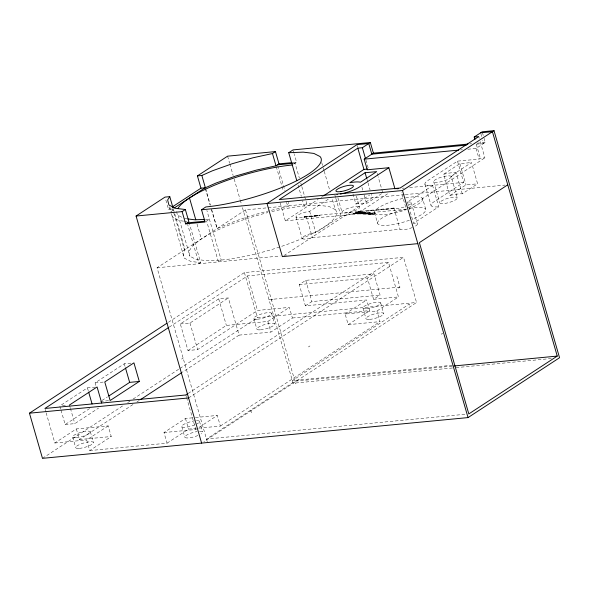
<?xml version="1.0" encoding="UTF-8"?>
<svg xmlns="http://www.w3.org/2000/svg" width="589" height="589" viewBox="0 0 589 589"><rect width="100%" height="100%" fill="white"/><g stroke="black" fill="none" stroke-linecap="round" stroke-linejoin="round"><path stroke-width="0.44" stroke-dasharray="2.94 2.21" d="M171.185 212.209L173.321 208.926L168.542 209.382L165.502 198.868M173.321 208.926L185.115 249.788L182.98 253.071L184.239 258.115L190.843 261.45L200.68 262.642L189.636 224.387M462.269 193.825L456.136 172.577L451.196 176.641L456.136 172.577L471.472 162.542L477.605 183.797L462.269 193.825A18.23 4.381 -16.1 0 0 449.805 195.511L443.664 174.256L459.876 163.654L471.472 162.542M404.363 194.701L245.495 209.912L201.32 238.965L192.647 245.65L188.782 251.606L189.952 256.281L196.078 259.374L206.732 260.662L221.199 260.066A76.872 18.465 -16.1 0 0 303.46 237.904A76.872 18.465 -16.1 0 0 335.31 209.64L332.049 198.316M168.542 209.382L171.554 207.409M293.668 164.088L296.591 162.174L294.316 154.289M207.269 441.706L157.064 267.767L201.32 238.965A76.872 18.465 -16.1 0 1 267.877 212.555M200.68 262.642L198.986 263.747L187.692 224.63M211.355 209.515L217.172 228.613C239.642 218.291 263.592 211.495 287.807 206.673L289.251 205.723L288.249 202.248M280.187 202.984L285.341 220.838L318.156 199.369M321.211 197.367L322.735 196.373M303.858 217.105L318.45 215.714L303.858 217.105A9.115 2.187 -16.1 0 1 296.51 216.06A9.115 2.187 -16.1 0 1 309.674 211.385L328.75 198.913M168.395 322.286L244.391 272.574L403.524 257.334L416.556 302.496L203.919 441.595M352.936 193.818L355.881 204.015L369.678 194.988M169.249 327.116L247.549 275.895L388.49 262.399L398.459 296.93L376.967 310.992L345.139 314.04L348.209 324.664L380.03 321.623L376.967 310.992M412.285 227.575A9.115 2.187 -16.1 0 1 400.056 229.29L312.42 237.676A9.115 2.187 -16.1 0 1 302.312 237.706A9.115 2.187 -16.1 0 1 315.807 232.64L340.987 216.17A18.23 4.381 -16.1 0 0 352.642 213.77L354.151 213.299A18.23 4.381 -16.1 0 0 355.351 212.909L358.502 211.745A18.23 4.381 -16.1 0 0 365.364 208.351L388.917 192.942M283.891 255.619L372.322 197.771L371.313 194.282M239.09 335.119L270.918 332.071L292.409 318.008L289.339 307.384L257.518 310.432L197.639 349.601L187.987 350.521L180.322 323.957L218.703 298.851L228.355 297.924L239.09 335.119L182.281 372.277M355.881 204.015A18.23 4.381 -16.1 0 1 366.601 203.477L382.806 192.875L378.145 176.722M95.33 387.128L87.437 387.879L59.798 405.961L60.777 409.34M95.845 385.397L95.109 382.857L124.279 363.774L131.303 363.104M180.322 323.957L189.975 323.037L228.355 297.924M467.857 149.231L476.045 148.443L485.255 142.42L483.606 136.7M480.226 141.677L484.887 157.83L480.337 158.264L479.107 159.067L457.513 161.136L427.886 180.521A18.23 4.381 -16.1 0 0 432.606 185.557L438.739 206.805L413.559 223.283A9.115 2.187 -16.1 0 1 414.222 226.743M61.02 410.187L65.165 424.551L89.734 408.486M102.015 400.446L107.389 396.934M408.206 205.428A9.115 2.187 -16.1 0 0 407.426 202.027L432.606 185.557M65.165 424.551L74.818 423.631L98.613 408.059M187.987 350.521L226.367 325.415L267.848 321.447L289.339 307.384M408.567 207.755L484.887 157.83M181.603 359.084L183.135 358.083M271.566 300.235L273.105 299.227M46.133 412.786L54.858 443.002L76.349 428.939L108.177 425.899L111.247 436.523L89.749 450.585L86.686 439.954L108.177 425.899M348.209 324.664L369.701 310.609L366.63 299.978L305.389 305.846L299.256 284.597L305.75 280.349L373.949 273.811L380.082 295.067L373.588 299.315L367.455 278.067L373.949 273.811M457.513 161.136L463.646 182.391L434.019 201.777A18.23 4.381 -16.1 0 0 438.739 206.805M42.482 458.338L123.086 405.615M127.695 402.596L130 401.094M133.07 399.084L179.13 368.957M179.895 368.449L257.43 317.729L416.556 302.496M449.805 195.511L466.009 184.909L477.605 183.797M76.349 428.939L79.419 439.571L133.151 404.415M136.994 401.904L139.291 400.402M305.389 305.846L311.883 301.597L380.082 295.067M188.134 393.467L388.49 262.399M188.583 397.943L403.524 257.334M89.749 450.585L167.04 443.178L163.978 432.554L185.469 418.492L194.561 417.623M345.139 314.04L366.63 299.978M308.422 346.943L309.954 345.942M398.392 288.087L399.924 287.086L396.861 276.455M167.04 443.178L188.539 429.116L195.813 428.424M163.978 432.554L195.798 429.506L217.297 415.444L220.36 426.075L196.719 428.336M220.36 426.075L380.03 321.623M441.168 334.228L442.7 333.227M304.012 217.069L304.469 216.958A9.115 2.187 -16.1 0 0 306.287 216.428L393.923 208.035A9.115 2.187 -16.1 0 0 405.733 206.489M469.794 143.9L471.612 143.723M477.075 143.201L485.255 142.42M476.391 144.158L483.665 143.458L482.722 140.189M293.072 162.512L296.591 162.174M293.3 163.344L295.06 163.175L299.322 177.959M460.583 149.923L462.402 149.753M402.316 188.259L404.15 188.09M409.642 187.56L463.646 182.391M405.276 194.613L505.045 185.079M304.314 216.995L320.055 215.5L304.469 216.958M285.341 220.838L406.277 209.257L401.374 192.25M185.115 249.788L184.453 249.846L172.658 208.985M157.064 267.767L280.254 255.965M285.422 255.471L286.342 255.383M299.256 284.597L367.455 278.067M268.982 299.624L399.924 287.086M373.588 299.315L398.459 296.93M292.409 318.008L369.701 310.609M95.109 382.857L103.885 382.018M452.33 365.268L292.35 380.59L409.296 304.086L410.062 306.744M452.138 366.144L294.934 381.193L206.503 439.048L466.076 414.192M100.476 401.455L109.252 400.616M452.448 367.985L293.116 383.24L241.799 205.436M456.107 367.632L552.394 358.414M62.434 405.703L65.939 405.372M195.474 417.535L217.297 415.444M79.419 439.571L111.247 436.523M54.858 443.002L86.686 439.954M205.789 219.358L209.404 219.211L206.621 221.03L218.416 261.891L221.199 260.066L206.879 210.442M369.193 213.954L352.944 213.682M352.642 213.77L374.457 214.182L353.555 213.49M353.245 213.586L371.696 214.131M353.856 213.395L374.332 214.05M354.151 213.299L363.177 213.697M355.351 212.909L369.391 213.888M355.646 212.806L371.136 214.013M355.94 212.703L370.805 213.932M356.227 212.6L371.777 213.969M356.522 212.496L372.491 213.991M357.943 211.966L366.395 212.806L358.502 211.745M375.296 213.689L359.584 211.304L375.296 213.689A25.062 6.023 -16.1 0 0 406.462 209.551M356.809 212.393L373.036 214.006L357.383 212.18M357.096 212.283L373.036 214.006M184.283 218.512L186.949 218.836M183.518 221.133L179.049 220.588L172.444 217.26L171.605 213.895M184.416 221.243L187.096 221.567M358.222 211.856L362.426 212.408M335.31 209.64L329.192 206.555L318.531 205.259L304.101 205.981A76.872 18.465 -16.1 0 0 271.367 211.694M176.833 211.62A76.872 18.465 -16.1 0 0 178.158 215.427L182.649 217.687M482.428 132.606L483.37 135.882M480.838 133.651L481.78 136.92M478.754 136.582L479.24 138.282M476.332 144.371L480.337 158.264M476.045 148.443L479.107 159.067M459.876 163.654L466.009 184.909M451.189 176.604A9.115 2.187 -16.1 0 1 438.577 182.215A9.115 2.187 -16.1 0 1 437.531 178.57A9.115 2.187 -16.1 0 1 451.189 176.604L457.322 197.852A9.115 2.187 -16.1 0 1 444.717 203.463A9.115 2.187 -16.1 0 1 443.664 199.826A9.115 2.187 -16.1 0 1 457.322 197.852M433.673 181.655L439.806 202.911M424.919 184.18L431.052 205.436M405.688 197.875A25.062 6.023 -16.1 0 1 422.681 198.765L425.766 209.441A25.062 6.023 -16.1 0 1 412.256 219.152M411.269 202.704L417.402 223.96M407.426 202.027L413.559 223.283M393.923 208.035L400.056 229.29M377.166 173.321L377.902 175.875M365.894 159.987L368.493 168.977M357.236 145.512L357.744 147.25M367.043 179.476L367.794 182.089M368.022 182.936L370.061 189.93M374.53 212.717L377.601 223.341A25.062 6.023 -16.1 0 0 409.532 220.176M361.94 187.324L362.92 190.726M364.142 194.974L366.601 203.477M356.382 196.159L359.57 207.21A9.115 2.187 -16.1 0 1 346.965 212.828A9.115 2.187 -16.1 0 1 345.912 209.183A9.115 2.187 -16.1 0 1 359.57 207.21M380.641 302.79L383.704 313.422M337.887 197.816L342.054 212.268M334.854 194.915L335.59 197.47M335.833 198.316L340.987 216.17M321.741 162.608L322.993 166.967M323.251 167.836L324.002 170.449M324.252 171.318L330.289 192.22M362.964 308.18L366.027 318.811M293.3 150.784L294.066 153.412M309.674 211.385L315.807 232.64M300.824 183.172L301.583 185.778M301.833 186.654L305.846 200.562M306.096 201.431L306.847 204.037L304.101 205.981L302.591 200.753M298.063 185.056L301.332 196.395M306.287 216.428L312.42 237.676M296.002 217.113L302.142 238.398M277.706 165.73L284.988 190.946M276.263 166.68L283.287 191.02M286.548 202.321L287.807 206.673M305.75 280.349L311.883 301.597M245.495 209.912L295.707 383.851M227.582 156.173L229.607 163.212M229.865 164.088L233.163 175.522M234.179 179.041L240.017 199.273M240.275 200.157L241.542 204.552M271.522 313.245L274.584 323.869M267.848 321.447L270.918 332.071M247.549 275.895L257.518 310.432M244.391 272.574L257.43 317.729M253.844 318.634L256.907 329.258M205.627 188.62L210.398 205.134M211.65 209.485L217.172 228.613M205.333 188.649L210.096 205.163M218.703 298.851L226.367 325.415M197.043 224.137L201.32 238.965M250.723 410.121L251.488 412.779M178.158 215.427L189.952 256.281M169.411 206.739L171.185 212.872M171.436 213.748L184.239 258.115M189.975 323.037L197.639 349.601M199.472 421.304L202.542 431.928M185.829 394.976L186.33 396.699M186.58 397.56L195.798 429.506M185.469 418.492L188.539 429.116M181.795 426.694L184.865 437.318M124.279 363.774L125.015 366.314M87.437 387.879L88.409 391.258M90.353 431.752L93.423 442.383M69.45 405.033L70.179 407.573M70.422 408.413L74.818 423.631M72.675 437.141L75.745 447.773M45.139 409.333L45.883 411.925M196.476 420.671A9.255 2.223 -16.1 0 1 196.616 424.095M194.856 424.89A9.255 2.223 -16.1 0 1 181.721 426.436A9.255 2.223 -16.1 0 1 194.701 420.848M199.546 431.303A9.255 2.223 -16.1 0 1 201.092 433.916M197.926 435.514A9.255 2.223 -16.1 0 1 184.799 437.156A9.255 2.223 -16.1 0 1 197.116 431.568M422.681 198.765A25.062 6.023 -16.1 0 1 409.186 208.521M375.09 213.535A25.062 6.023 -16.1 0 1 403.649 198.287M409.156 208.425A25.062 6.023 -16.1 0 1 425.766 209.441M377.601 223.341A25.062 6.023 -16.1 0 1 406.3 208.999M443.664 174.256A18.23 4.381 -16.1 0 1 456.136 172.577M386.693 209.169L365.99 211.164L394.902 208.432L386.693 209.169M257.4 319.223A9.255 2.223 -16.1 0 0 271.544 313.79A9.255 2.223 -16.1 0 0 259.101 314.791A9.255 2.223 -16.1 0 0 257.4 319.223M366.52 308.776A9.255 2.223 -16.1 0 0 380.663 303.342A9.255 2.223 -16.1 0 0 368.221 304.344A9.255 2.223 -16.1 0 0 366.52 308.776M369.583 319.4A9.255 2.223 -16.1 0 0 383.726 313.966A9.255 2.223 -16.1 0 0 371.291 314.968A9.255 2.223 -16.1 0 0 369.583 319.4M260.463 329.855A9.255 2.223 -16.1 0 0 274.607 324.421A9.255 2.223 -16.1 0 0 262.171 325.415A9.255 2.223 -16.1 0 0 260.463 329.855M76.231 437.737A9.255 2.223 -16.1 0 0 90.375 432.304A9.255 2.223 -16.1 0 0 77.939 433.305A9.255 2.223 -16.1 0 0 76.231 437.737M79.301 448.369A9.255 2.223 -16.1 0 0 93.445 442.935A9.255 2.223 -16.1 0 0 81.01 443.929A9.255 2.223 -16.1 0 0 79.301 448.369"/><path stroke-width="0.88" d="M201.615 443.105L136.074 216.03L165.001 197.109L169.779 196.652L167.644 199.936L168.903 204.987L175.507 208.322L185.344 209.515L188.885 221.781L185.66 223.894L182.119 211.62L185.344 209.515M200.959 188.171L197.418 175.905L227.582 156.173L275.453 151.587L278.995 163.86L276.013 165.811L256.429 170.074L235.733 176.001L216.075 183.024L205.377 187.751L200.959 188.171L172.312 206.916M174.189 207.991L205.082 187.781M197.418 175.905L201.836 175.478L212.533 170.751L232.191 163.735L252.887 157.808L272.471 153.538L275.453 151.587M185.66 223.894L205.09 222.031L201.548 209.765L205.863 206.938A76.872 18.465 -16.1 0 0 288.124 184.777A76.872 18.465 -16.1 0 0 319.982 156.512L313.856 153.42L303.202 152.131L288.735 152.728L296.804 180.698M288.735 152.728L293.05 149.9L370.341 142.501L373.411 153.125L364.201 159.155L367.264 169.779L388.858 167.71L394.998 188.966M370.341 142.501L362.36 147.729L357.81 148.163L279.208 199.583L400.145 188.001L478.754 136.582L474.204 137.016L474.911 139.468M323.501 195.872L363.943 169.411L367.58 169.065M365.077 172.732L349.741 182.767A18.23 4.381 -16.1 0 1 360.468 182.229L376.673 171.62L365.077 172.732L366.8 178.681M388.858 167.71L359.231 187.096A18.23 4.381 -16.1 0 1 340.42 194.053M474.204 137.016L482.192 131.789L494.009 130.662L559.55 357.729L468.049 417.586L42.482 458.338L29.45 413.184L166.856 323.295M168.483 327.617L44.889 408.471L185.829 394.976L187.368 393.967M69.45 405.033L97.082 386.958L101.72 403.016M201.548 209.765L402.508 190.519L494.009 130.662M108.921 395.933L129.646 382.371L139.298 381.451L133.931 362.853L104.761 381.937L110.128 400.527L139.298 381.451M140.83 399.394L181.515 372.778M507.755 184.828L419.375 242.646L468.815 413.927L557.246 356.08L492.419 131.7L480.602 132.834M373.411 153.125L467.975 144.069M466.392 145.115L371.821 154.171L368.751 143.539L356.986 144.636L267.016 203.492L282.352 256.62L417.844 243.647M278.995 163.86L292.196 162.593M277.456 164.861L292.416 163.433M364.201 159.155L458.765 150.099M396.824 188.789L398.657 188.613M136.074 216.03L182.119 211.62M187.192 222.892L204.854 221.199M453.972 365.968L557.246 356.08M29.45 413.184L188.583 397.943M204.884 219.395L194.937 219.807L187.832 218.946M402.508 190.519L468.049 417.586M362.36 147.729L365.423 158.353M357.81 148.163L363.943 169.411M272.471 153.538L276.013 165.811M201.836 175.478L205.377 187.751M189.489 197.978L195.784 219.778M169.779 196.652L173.07 208.05M125.501 368L129.646 382.371M88.652 392.105L92.068 403.944M177.856 208.646A76.872 18.465 -16.1 0 1 292.277 165.001M337.254 194.62A18.23 4.381 -16.1 0 1 336.974 194.657M340.825 191.572A9.115 2.187 -16.1 0 0 353.437 185.962A9.115 2.187 -16.1 0 0 339.779 187.928A9.115 2.187 -16.1 0 0 340.825 191.572"/></g></svg>
